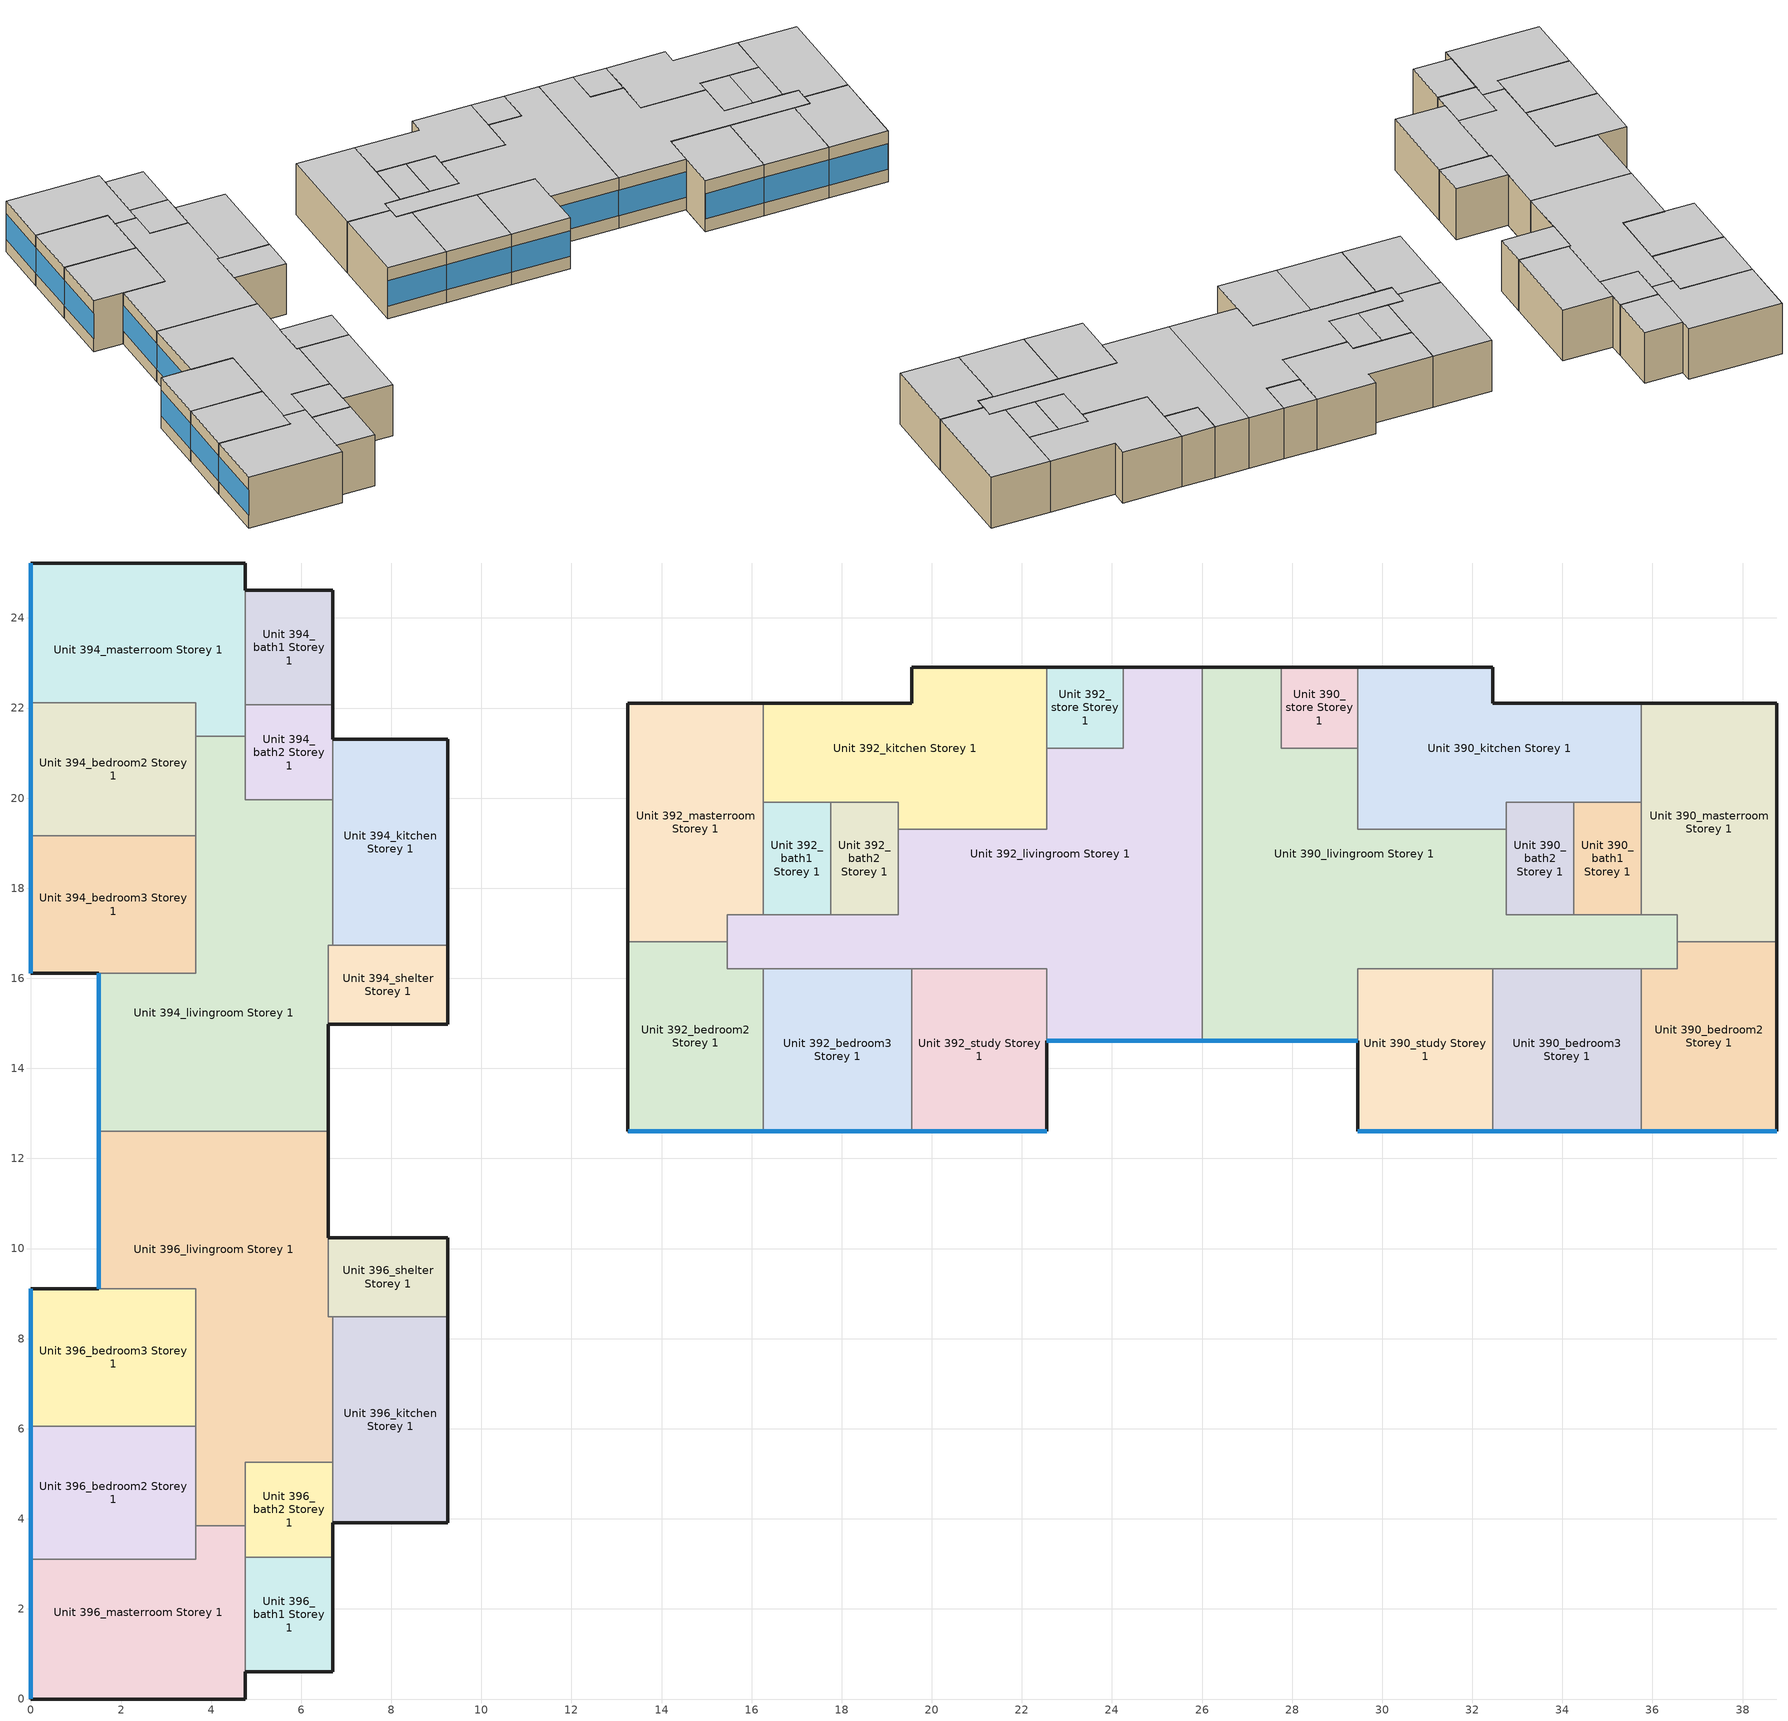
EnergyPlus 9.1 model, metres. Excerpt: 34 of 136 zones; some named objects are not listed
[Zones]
Unit 394_masterroom Storey 1
 floor adiabatic (Project Floor): 4.75,25.22 4.75,21.37 3.65,21.37 3.65,22.11 0,22.11 0,25.22 z2.8
 wall outside (Project Wall): 4.75,24.62 4.75,25.22 0,25.22 0,22.11 z2.8:5.6
 wall to Unit 394_bedroom2 Storey 1 (Project Wall): 0,22.11 3.65,22.11 3.65,21.37 z2.8:5.6
 wall to Unit 394_livingroom Storey 1 (Project Wall): 3.65,21.37 4.75,21.37 z2.8:5.6
 wall to Unit 394_bath1 Storey 1 (Project Wall): 4.75,22.07 4.75,24.62 z2.8:5.6
 wall to Unit 394_bath2 Storey 1 (Project Wall): 4.75,21.37 4.75,22.07 z2.8:5.6
 window (Project External Window): 0,25.22 0,22.12 z3.5:4.9
 ceiling adiabatic (Project Ceiling): 4.75,21.37 4.75,25.22 0,25.22 0,22.11 3.65,22.11 3.65,21.37 z5.6
Unit 394_bedroom2 Storey 1
 floor adiabatic (Project Floor): 3.65,22.11 3.65,19.16 0,19.16 0,22.11 z2.8
 wall outside (Project Wall): 0,22.11 0,19.16 z2.8:5.6
 wall to Unit 394_livingroom Storey 1 (Project Wall): 3.65,19.16 3.65,21.37 z2.8:5.6
 wall to Unit 394_bedroom3 Storey 1 (Project Wall): 0,19.16 3.65,19.16 z2.8:5.6
 window (Project External Window): 0,22.11 0,19.17 z3.5:4.9
 ceiling adiabatic (Project Ceiling): 3.65,19.16 3.65,22.11 0,22.11 0,19.16 z5.6
Unit 394_bedroom3 Storey 1
 floor adiabatic (Project Floor): 3.65,19.16 3.65,16.11 0,16.11 0,19.16 z2.8
 wall outside (Project Wall): 0,19.16 0,16.11 1.5,16.11 z2.8:5.6
 wall to Unit 394_livingroom Storey 1 (Project Wall): 1.5,16.11 3.65,16.11 3.65,19.16 z2.8:5.6
 window (Project External Window): 0,19.16 0,16.11 z3.5:4.9
 ceiling adiabatic (Project Ceiling): 3.65,16.11 3.65,19.16 0,19.16 0,16.11 z5.6
Unit 394_bath1 Storey 1
 floor adiabatic (Project Floor): 6.7,24.62 6.7,22.07 4.75,22.07 4.75,24.62 z2.8
 wall outside (Project Wall): 6.71,22.07 6.71,24.62 4.75,24.62 z2.8:5.6
 wall to Unit 394_bath2 Storey 1 (Project Wall): 4.75,22.07 6.7,22.07 z2.8:5.6
 ceiling adiabatic (Project Ceiling): 6.7,22.07 6.7,24.62 4.75,24.62 4.75,22.07 z5.6
Unit 394_shelter Storey 1
 floor adiabatic (Project Floor): 9.25,16.73 9.25,14.98 6.6,14.98 6.6,16.73 z2.8
 wall outside (Project Wall): 6.61,14.98 9.26,14.98 9.26,16.73 z2.8:5.6
 wall to Unit 394_livingroom Storey 1 (Project Wall): 6.7,16.73 6.6,16.73 / 6.61,16.73 6.61,14.98 z2.8:5.6
 wall to Unit 394_kitchen Storey 1 (Project Wall): 9.25,16.73 6.7,16.73 z2.8:5.6
 ceiling adiabatic (Project Ceiling): 9.25,14.98 9.25,16.73 6.6,16.73 6.6,14.98 z5.6
Unit 394_livingroom Storey 1
 floor adiabatic (Project Floor): 6.7,19.96 6.7,16.73 6.6,16.73 6.6,12.61 1.5,12.61 1.5,16.11 3.65,16.11 3.65,21.37 4.75,21.37 4.75,19.96 z2.8
 wall outside (Project Wall): 1.5,16.11 1.5,12.61 / 6.61,12.61 6.61,14.98 z2.8:5.6
 wall to Unit 394_bath2 Storey 1 (Project Wall): 6.7,19.96 4.75,19.96 4.75,21.37 z2.8:5.6
 wall to Unit 396_livingroom Storey 1 (Project Wall): 1.5,12.61 6.6,12.61 z2.8:5.6
 wall to Unit 394_kitchen Storey 1 (Project Wall): 6.71,16.73 6.71,19.96 z2.8:5.6
 window (Project External Window): 1.5,16.11 1.5,12.61 z3.5:4.9
 ceiling adiabatic (Project Ceiling): 6.6,12.61 6.6,16.73 6.7,16.73 6.7,19.96 4.75,19.96 4.75,21.37 3.65,21.37 3.65,16.11 1.5,16.11 1.5,12.61 z5.6
Unit 394_kitchen Storey 1
 floor adiabatic (Project Floor): 9.25,21.31 9.25,16.73 6.7,16.73 6.7,21.31 z2.8
 wall outside (Project Wall): 9.26,16.73 9.26,21.31 6.71,21.31 z2.8:5.6
 wall to Unit 394_bath2 Storey 1 (Project Wall): 6.71,21.31 6.71,19.96 z2.8:5.6
 ceiling adiabatic (Project Ceiling): 9.25,16.73 9.25,21.31 6.7,21.31 6.7,16.73 z5.6
Unit 396_masterroom Storey 1
 floor adiabatic (Project Floor): 4.75,3.85 4.75,0 0,0 0,3.1 3.65,3.1 3.65,3.85 z2.8
 wall outside (Project Wall): 0,3.1 0,0 4.75,0 4.75,0.6 z2.8:5.6
 wall to Unit 396_livingroom Storey 1 (Project Wall): 4.75,3.85 3.65,3.85 z2.8:5.6
 wall to Unit 396_bedroom2 Storey 1 (Project Wall): 3.65,3.85 3.65,3.1 0,3.1 z2.8:5.6
 wall to Unit 396_bath1 Storey 1 (Project Wall): 4.75,0.6 4.75,3.15 z2.8:5.6
 wall to Unit 396_bath2 Storey 1 (Project Wall): 4.75,3.15 4.75,3.85 z2.8:5.6
 window (Project External Window): 0,3.1 0,0 z3.5:4.9
 ceiling adiabatic (Project Ceiling): 4.75,0 4.75,3.85 3.65,3.85 3.65,3.1 0,3.1 0,0 z5.6
Unit 396_bedroom2 Storey 1
 floor adiabatic (Project Floor): 3.65,6.05 3.65,3.1 0,3.1 0,6.05 z2.8
 wall outside (Project Wall): 0,6.05 0,3.1 z2.8:5.6
 wall to Unit 396_livingroom Storey 1 (Project Wall): 3.65,3.85 3.65,6.05 z2.8:5.6
 wall to Unit 396_bedroom3 Storey 1 (Project Wall): 3.65,6.05 0,6.05 z2.8:5.6
 window (Project External Window): 0,6.05 0,3.11 z3.5:4.9
 ceiling adiabatic (Project Ceiling): 3.65,3.1 3.65,6.05 0,6.05 0,3.1 z5.6
Unit 396_bedroom3 Storey 1
 floor adiabatic (Project Floor): 3.65,9.11 3.65,6.05 0,6.05 0,9.11 z2.8
 wall outside (Project Wall): 1.5,9.11 0,9.11 0,6.05 z2.8:5.6
 wall to Unit 396_livingroom Storey 1 (Project Wall): 3.65,6.05 3.65,9.11 1.5,9.11 z2.8:5.6
 window (Project External Window): 0,9.11 0,6.06 z3.5:4.9
 ceiling adiabatic (Project Ceiling): 3.65,6.05 3.65,9.11 0,9.11 0,6.05 z5.6
Unit 396_bath1 Storey 1
 floor adiabatic (Project Floor): 6.7,3.15 6.7,0.6 4.75,0.6 4.75,3.15 z2.8
 wall outside (Project Wall): 4.75,0.6 6.71,0.6 6.71,3.15 z2.8:5.6
 wall to Unit 396_bath2 Storey 1 (Project Wall): 6.7,3.15 4.75,3.15 z2.8:5.6
 ceiling adiabatic (Project Ceiling): 6.7,0.6 6.7,3.15 4.75,3.15 4.75,0.6 z5.6
Unit 396_shelter Storey 1
 floor adiabatic (Project Floor): 9.25,10.24 9.25,8.49 6.6,8.49 6.6,10.24 z2.8
 wall outside (Project Wall): 9.26,8.49 9.26,10.24 6.61,10.24 z2.8:5.6
 wall to Unit 396_livingroom Storey 1 (Project Wall): 6.61,10.24 6.61,8.49 / 6.6,8.49 6.7,8.49 z2.8:5.6
 wall to Unit 396_kitchen Storey 1 (Project Wall): 6.7,8.49 9.25,8.49 z2.8:5.6
 ceiling adiabatic (Project Ceiling): 9.25,8.49 9.25,10.24 6.6,10.24 6.6,8.49 z5.6
Unit 396_livingroom Storey 1
 floor adiabatic (Project Floor): 6.6,12.61 6.6,8.49 6.7,8.49 6.7,5.26 4.75,5.26 4.75,3.85 3.65,3.85 3.65,9.11 1.5,9.11 1.5,12.61 z2.8
 wall outside (Project Wall): 1.5,12.61 1.5,9.11 / 6.61,10.24 6.61,12.61 z2.8:5.6
 wall to Unit 396_bath2 Storey 1 (Project Wall): 4.75,3.85 4.75,5.26 6.7,5.26 z2.8:5.6
 wall to Unit 396_kitchen Storey 1 (Project Wall): 6.71,5.26 6.71,8.49 z2.8:5.6
 window (Project External Window): 1.5,12.61 1.5,9.11 z3.5:4.9
 ceiling adiabatic (Project Ceiling): 6.7,5.26 6.7,8.49 6.6,8.49 6.6,12.61 1.5,12.61 1.5,9.11 3.65,9.11 3.65,3.85 4.75,3.85 4.75,5.26 z5.6
Unit 396_kitchen Storey 1
 floor adiabatic (Project Floor): 9.25,8.49 9.25,3.91 6.7,3.91 6.7,8.49 z2.8
 wall outside (Project Wall): 6.71,3.91 9.26,3.91 9.26,8.49 z2.8:5.6
 wall to Unit 396_bath2 Storey 1 (Project Wall): 6.71,5.26 6.71,3.91 z2.8:5.6
 ceiling adiabatic (Project Ceiling): 9.25,3.91 9.25,8.49 6.7,8.49 6.7,3.91 z5.6
Unit 392_masterroom Storey 1
 floor adiabatic (Project Floor): 16.25,22.11 16.25,17.41 15.45,17.41 15.45,16.81 13.25,16.81 13.25,22.11 z2.8
 wall outside (Project Wall): 16.25,22.11 13.26,22.11 13.26,16.81 z2.8:5.6
 wall to Unit 392_bedroom2 Storey 1 (Project Wall): 13.25,16.81 15.45,16.81 z2.8:5.6
 wall to Unit 392_livingroom Storey 1 (Project Wall): 15.46,16.81 15.46,17.41 / 15.45,17.41 16.25,17.41 z2.8:5.6
 wall to Unit 392_bath1 Storey 1 (Project Wall): 16.25,17.41 16.25,19.91 z2.8:5.6
 wall to Unit 392_kitchen Storey 1 (Project Wall): 16.25,19.91 16.25,22.11 z2.8:5.6
 ceiling adiabatic (Project Ceiling): 16.25,17.41 16.25,22.11 13.25,22.11 13.25,16.81 15.45,16.81 15.45,17.41 z5.6
Unit 392_bedroom2 Storey 1
 floor adiabatic (Project Floor): 16.25,16.21 16.25,12.61 13.25,12.61 13.25,16.81 15.45,16.81 15.45,16.21 z2.8
 wall outside (Project Wall): 13.26,16.81 13.26,12.61 16.25,12.61 z2.8:5.6
 wall to Unit 392_bedroom3 Storey 1 (Project Wall): 16.25,12.61 16.25,16.21 z2.8:5.6
 wall to Unit 392_livingroom Storey 1 (Project Wall): 16.25,16.21 15.45,16.21 / 15.46,16.21 15.46,16.81 z2.8:5.6
 window (Project External Window): 13.26,12.61 16.25,12.61 z3.5:4.9
 ceiling adiabatic (Project Ceiling): 16.25,12.61 16.25,16.21 15.45,16.21 15.45,16.81 13.25,16.81 13.25,12.61 z5.6
Unit 392_bedroom3 Storey 1
 floor adiabatic (Project Floor): 19.55,16.21 19.55,12.61 16.25,12.61 16.25,16.21 z2.8
 wall outside (Project Wall): 16.25,12.61 19.55,12.61 z2.8:5.6
 wall to Unit 392_livingroom Storey 1 (Project Wall): 19.55,16.21 16.25,16.21 z2.8:5.6
 wall to Unit 392_study Storey 1 (Project Wall): 19.55,12.61 19.55,16.21 z2.8:5.6
 window (Project External Window): 16.26,12.61 19.55,12.61 z3.5:4.9
 ceiling adiabatic (Project Ceiling): 19.55,12.61 19.55,16.21 16.25,16.21 16.25,12.61 z5.6
Unit 392_study Storey 1
 floor adiabatic (Project Floor): 22.55,16.21 22.55,12.61 19.55,12.61 19.55,16.21 z2.8
 wall outside (Project Wall): 19.55,12.61 22.55,12.61 22.55,14.61 z2.8:5.6
 wall to Unit 392_livingroom Storey 1 (Project Wall): 22.55,14.61 22.55,16.21 19.55,16.21 z2.8:5.6
 window (Project External Window): 19.56,12.61 22.55,12.61 z3.5:4.9
 ceiling adiabatic (Project Ceiling): 22.55,12.61 22.55,16.21 19.55,16.21 19.55,12.61 z5.6
Unit 392_livingroom Storey 1
 floor adiabatic (Project Floor): 26,22.91 26,14.61 22.55,14.61 22.55,16.21 15.45,16.21 15.45,17.41 19.25,17.41 19.25,19.31 22.55,19.31 22.55,21.11 24.25,21.11 24.25,22.91 z2.8
 wall outside (Project Wall): 26,22.91 24.25,22.91 / 22.55,14.61 26,14.61 z2.8:5.6
 wall to Unit 392_bath1 Storey 1 (Project Wall): 17.75,17.41 16.25,17.41 z2.8:5.6
 wall to Unit 392_bath2 Storey 1 (Project Wall): 19.25,19.31 19.25,17.41 17.75,17.41 z2.8:5.6
 wall to Unit 392_store Storey 1 (Project Wall): 24.25,22.91 24.25,21.11 22.55,21.11 z2.8:5.6
 wall to Unit 392_kitchen Storey 1 (Project Wall): 22.55,21.11 22.55,19.31 19.25,19.31 z2.8:5.6
 wall to Unit 390_livingroom Storey 1 (Project Wall): 26,14.61 26,22.91 z2.8:5.6
 window (Project External Window): 22.56,14.61 26,14.61 z3.5:4.9
 ceiling adiabatic (Project Ceiling): 26,14.61 26,22.91 24.25,22.91 24.25,21.11 22.55,21.11 22.55,19.31 19.25,19.31 19.25,17.41 15.45,17.41 15.45,16.21 22.55,16.21 22.55,14.61 z5.6
Unit 392_kitchen Storey 1
 floor adiabatic (Project Floor): 22.55,22.91 22.55,19.31 19.25,19.31 19.25,19.91 16.25,19.91 16.25,22.11 19.55,22.11 19.55,22.91 z2.8
 wall outside (Project Wall): 22.55,22.91 19.55,22.91 19.55,22.11 16.25,22.11 z2.8:5.6
 wall to Unit 392_bath1 Storey 1 (Project Wall): 16.25,19.91 17.75,19.91 z2.8:5.6
 wall to Unit 392_bath2 Storey 1 (Project Wall): 17.75,19.91 19.25,19.91 19.25,19.31 z2.8:5.6
 wall to Unit 392_store Storey 1 (Project Wall): 22.55,21.11 22.55,22.91 z2.8:5.6
 ceiling adiabatic (Project Ceiling): 22.55,19.31 22.55,22.91 19.55,22.91 19.55,22.11 16.25,22.11 16.25,19.91 19.25,19.91 19.25,19.31 z5.6
Unit 392_store Storey 1
 floor adiabatic (Project Floor): 24.25,22.91 24.25,21.11 22.55,21.11 22.55,22.91 z2.8
 wall outside (Project Wall): 24.25,22.91 22.55,22.91 z2.8:5.6
 ceiling adiabatic (Project Ceiling): 24.25,21.11 24.25,22.91 22.55,22.91 22.55,21.11 z5.6
Unit 390_masterroom Storey 1
 floor adiabatic (Project Floor): 38.75,22.11 38.75,16.81 36.55,16.81 36.55,17.41 35.75,17.41 35.75,22.11 z2.8
 wall outside (Project Wall): 38.76,16.81 38.76,22.11 35.76,22.11 z2.8:5.6
 wall to Unit 390_bath1 Storey 1 (Project Wall): 35.76,19.91 35.76,17.41 z2.8:5.6
 wall to Unit 390_kitchen Storey 1 (Project Wall): 35.76,22.11 35.76,19.91 z2.8:5.6
 wall to Unit 390_livingroom Storey 1 (Project Wall): 35.75,17.41 36.55,17.41 36.55,16.81 z2.8:5.6
 wall to Unit 390_bedroom2 Storey 1 (Project Wall): 36.55,16.81 38.75,16.81 z2.8:5.6
 ceiling adiabatic (Project Ceiling): 38.75,16.81 38.75,22.11 35.75,22.11 35.75,17.41 36.55,17.41 36.55,16.81 z5.6
Unit 390_bedroom2 Storey 1
 floor adiabatic (Project Floor): 38.75,16.81 38.75,12.61 35.75,12.61 35.75,16.21 36.55,16.21 36.55,16.81 z2.8
 wall outside (Project Wall): 35.76,12.61 38.76,12.61 38.76,16.81 z2.8:5.6
 wall to Unit 390_livingroom Storey 1 (Project Wall): 36.55,16.81 36.55,16.21 35.75,16.21 z2.8:5.6
 wall to Unit 390_bedroom3 Storey 1 (Project Wall): 35.76,16.21 35.76,12.61 z2.8:5.6
 window (Project External Window): 35.76,12.61 38.75,12.61 z3.5:4.9
 ceiling adiabatic (Project Ceiling): 38.75,12.61 38.75,16.81 36.55,16.81 36.55,16.21 35.75,16.21 35.75,12.61 z5.6
Unit 390_bedroom3 Storey 1
 floor adiabatic (Project Floor): 35.75,16.21 35.75,12.61 32.45,12.61 32.45,16.21 z2.8
 wall outside (Project Wall): 32.45,12.61 35.76,12.61 z2.8:5.6
 wall to Unit 390_livingroom Storey 1 (Project Wall): 35.75,16.21 32.45,16.21 z2.8:5.6
 wall to Unit 390_study Storey 1 (Project Wall): 32.45,16.21 32.45,12.61 z2.8:5.6
 window (Project External Window): 32.46,12.61 35.75,12.61 z3.5:4.9
 ceiling adiabatic (Project Ceiling): 35.75,12.61 35.75,16.21 32.45,16.21 32.45,12.61 z5.6
Unit 390_study Storey 1
 floor adiabatic (Project Floor): 32.45,16.21 32.45,12.61 29.45,12.61 29.45,16.21 z2.8
 wall outside (Project Wall): 29.45,14.61 29.45,12.61 32.45,12.61 z2.8:5.6
 wall to Unit 390_livingroom Storey 1 (Project Wall): 32.45,16.21 29.45,16.21 29.45,14.61 z2.8:5.6
 window (Project External Window): 29.46,12.61 32.45,12.61 z3.5:4.9
 ceiling adiabatic (Project Ceiling): 32.45,12.61 32.45,16.21 29.45,16.21 29.45,12.61 z5.6
Unit 390_livingroom Storey 1
 floor adiabatic (Project Floor): 32.75,19.31 32.75,17.41 36.55,17.41 36.55,16.21 29.45,16.21 29.45,14.61 26,14.61 26,22.91 27.75,22.91 27.75,21.11 29.45,21.11 29.45,19.31 z2.8
 wall outside (Project Wall): 27.75,22.91 26,22.91 / 26,14.61 29.45,14.61 z2.8:5.6
 wall to Unit 390_bath1 Storey 1 (Project Wall): 35.75,17.41 34.25,17.41 z2.8:5.6
 wall to Unit 390_bath2 Storey 1 (Project Wall): 34.25,17.41 32.75,17.41 / 32.76,17.41 32.76,19.31 z2.8:5.6
 wall to Unit 390_kitchen Storey 1 (Project Wall): 32.75,19.31 29.45,19.31 29.45,21.11 z2.8:5.6
 wall to Unit 390_store Storey 1 (Project Wall): 29.45,21.11 27.75,21.11 27.75,22.91 z2.8:5.6
 window (Project External Window): 26.01,14.61 29.45,14.61 z3.5:4.9
 ceiling adiabatic (Project Ceiling): 36.55,16.21 36.55,17.41 32.75,17.41 32.75,19.31 29.45,19.31 29.45,21.11 27.75,21.11 27.75,22.91 26,22.91 26,14.61 29.45,14.61 29.45,16.21 z5.6
Unit 390_kitchen Storey 1
 floor adiabatic (Project Floor): 35.75,22.11 35.75,19.91 32.75,19.91 32.75,19.31 29.45,19.31 29.45,22.91 32.45,22.91 32.45,22.11 z2.8
 wall outside (Project Wall): 35.76,22.11 32.45,22.11 32.45,22.91 29.45,22.91 z2.8:5.6
 wall to Unit 390_bath1 Storey 1 (Project Wall): 34.25,19.91 35.75,19.91 z2.8:5.6
 wall to Unit 390_bath2 Storey 1 (Project Wall): 32.75,19.91 34.25,19.91 / 32.76,19.31 32.76,19.91 z2.8:5.6
 wall to Unit 390_store Storey 1 (Project Wall): 29.45,22.91 29.45,21.11 z2.8:5.6
 ceiling adiabatic (Project Ceiling): 35.75,19.91 35.75,22.11 32.45,22.11 32.45,22.91 29.45,22.91 29.45,19.31 32.75,19.31 32.75,19.91 z5.6
Unit 390_store Storey 1
 floor adiabatic (Project Floor): 29.45,22.91 29.45,21.11 27.75,21.11 27.75,22.91 z2.8
 wall outside (Project Wall): 29.45,22.91 27.75,22.91 z2.8:5.6
 ceiling adiabatic (Project Ceiling): 29.45,21.11 29.45,22.91 27.75,22.91 27.75,21.11 z5.6
Unit 394_bath2 Storey 1
 floor adiabatic (Project Floor): 6.7,22.07 6.7,19.96 4.75,19.96 4.75,22.07 z2.8
 wall outside (Project Wall): 6.71,21.31 6.71,22.07 z2.8:5.6
 ceiling adiabatic (Project Ceiling): 6.7,19.96 6.7,22.07 4.75,22.07 4.75,19.96 z5.6
Unit 396_bath2 Storey 1
 floor adiabatic (Project Floor): 6.7,5.26 6.7,3.15 4.75,3.15 4.75,5.26 z2.8
 wall outside (Project Wall): 6.71,3.15 6.71,3.91 z2.8:5.6
 ceiling adiabatic (Project Ceiling): 6.7,3.15 6.7,5.26 4.75,5.26 4.75,3.15 z5.6
Unit 392_bath1 Storey 1
 floor adiabatic (Project Floor): 17.75,19.91 17.75,17.41 16.25,17.41 16.25,19.91 z2.8
 wall to Unit 392_bath2 Storey 1 (Project Wall): 17.75,17.41 17.75,19.91 z2.8:5.6
 ceiling adiabatic (Project Ceiling): 17.75,17.41 17.75,19.91 16.25,19.91 16.25,17.41 z5.6
Unit 392_bath2 Storey 1
 floor adiabatic (Project Floor): 19.25,19.91 19.25,17.41 17.75,17.41 17.75,19.91 z2.8
 ceiling adiabatic (Project Ceiling): 19.25,17.41 19.25,19.91 17.75,19.91 17.75,17.41 z5.6
Unit 390_bath1 Storey 1
 floor adiabatic (Project Floor): 35.75,19.91 35.75,17.41 34.25,17.41 34.25,19.91 z2.8
 wall to Unit 390_bath2 Storey 1 (Project Wall): 34.26,19.91 34.26,17.41 z2.8:5.6
 ceiling adiabatic (Project Ceiling): 35.75,17.41 35.75,19.91 34.25,19.91 34.25,17.41 z5.6
Unit 390_bath2 Storey 1
 floor adiabatic (Project Floor): 34.25,19.91 34.25,17.41 32.75,17.41 32.75,19.91 z2.8
 ceiling adiabatic (Project Ceiling): 34.25,17.41 34.25,19.91 32.75,19.91 32.75,17.41 z5.6
[Building]
One Precinct: North Axis=0; Terrain=City; Loads Convergence Tolerance Value=0.04; Temperature Convergence Tolerance Value=0.4; Solar Distribution=FullInteriorAndExterior; Maximum Number of Warmup Days=25; Minimum Number of Warmup Days=6
[Site:Location]
SGP_Singapore.486980_IWEC: Latitude=1.37; Longitude=103.98; Time Zone=8; Elevation=16
[MATERIAL] Roughness=MediumRough
Name | Thickness | Conductivity | Density | Specific Heat | Thermal Absorptance | Solar Absorptance | Visible Absorptance
ConcreteWall | 0.15 | 0.8 | 2400 | 880 | 0.85 | 0.79 | 0.79
Greenwall | 0.079 | 2.5 | 1293 | 853 | 0.98 | 0.75 | 0.75
[WindowMaterial:SimpleGlazingSystem]
SingleGlazingEuroGrey: UFactor=5.93; Solar Heat Gain Coefficient=0.62; Visible Transmittance=0.495
[Construction]
Project Wall: Greenwall
Project Floor; Project Ceiling: ConcreteWall
Project External Window: SingleGlazingEuroGrey
[ZONE] Type=1; Multiplier=1; Ceiling Height=autocalculate; Volume=autocalculate; Floor Area=autocalculate; Part of Total Floor Area=Yes
Unit 394_masterroom Storey 1; Unit 394_bedroom2 Storey 1; Unit 394_bedroom3 Storey 1; Unit 394_bath1 Storey 1; Unit 394_bath2 Storey 1; Unit 394_shelter Storey 1; Unit 394_livingroom Storey 1; Unit 394_kitchen Storey 1; Unit 396_masterroom Storey 1; Unit 396_bedroom2 Storey 1; Unit 396_bedroom3 Storey 1; Unit 396_bath1 Storey 1; Unit 396_bath2 Storey 1; Unit 396_shelter Storey 1; Unit 396_livingroom Storey 1; Unit 396_kitchen Storey 1; Unit 392_masterroom Storey 1; Unit 392_bedroom2 Storey 1; Unit 392_bedroom3 Storey 1; Unit 392_study Storey 1; Unit 392_bath1 Storey 1; Unit 392_bath2 Storey 1; Unit 392_livingroom Storey 1; Unit 392_kitchen Storey 1; Unit 392_store Storey 1; Unit 390_masterroom Storey 1; Unit 390_bedroom2 Storey 1; Unit 390_bedroom3 Storey 1; Unit 390_study Storey 1; Unit 390_bath1 Storey 1; Unit 390_bath2 Storey 1; Unit 390_livingroom Storey 1; Unit 390_kitchen Storey 1; Unit 390_store Storey 1
[ZONEINFILTRATION:DESIGNFLOWRATE] Design Flow Rate Calculation Method=AirChanges/Hour; Constant Term Coefficient=1; Temperature Term Coefficient=0; Velocity Term Coefficient=0; Velocity Squared Term Coefficient=0
Name | Zone or ZoneList | Schedule | Air Changes per Hour
Unit 394_masterroom Storey 1 Infiltration | Unit 394_masterroom Storey 1 | Always On | 0.2
Unit 394_bedroom2 Storey 1 Infiltration | Unit 394_bedroom2 Storey 1 | Always On | 0.2
Unit 394_bedroom3 Storey 1 Infiltration | Unit 394_bedroom3 Storey 1 | Always On | 0.2
Unit 394_bath1 Storey 1 Infiltration | Unit 394_bath1 Storey 1 | Always On | 1
Unit 394_bath2 Storey 1 Infiltration | Unit 394_bath2 Storey 1 | Always On | 1
Unit 394_shelter Storey 1 Infiltration | Unit 394_shelter Storey 1 | Always On | 1
Unit 394_livingroom Storey 1 Infiltration | Unit 394_livingroom Storey 1 | Living_Infiltration_AirCon | 1
Unit 394_kitchen Storey 1 Infiltration | Unit 394_kitchen Storey 1 | Always On | 1
Unit 396_masterroom Storey 1 Infiltration | Unit 396_masterroom Storey 1 | Always On | 0.2
Unit 396_bedroom2 Storey 1 Infiltration | Unit 396_bedroom2 Storey 1 | Always On | 0.2
Unit 396_bedroom3 Storey 1 Infiltration | Unit 396_bedroom3 Storey 1 | Always On | 0.2
Unit 396_bath1 Storey 1 Infiltration | Unit 396_bath1 Storey 1 | Always On | 1
Unit 396_bath2 Storey 1 Infiltration | Unit 396_bath2 Storey 1 | Always On | 1
Unit 396_shelter Storey 1 Infiltration | Unit 396_shelter Storey 1 | Always On | 1
Unit 396_livingroom Storey 1 Infiltration | Unit 396_livingroom Storey 1 | Living_Infiltration_AirCon | 1
Unit 396_kitchen Storey 1 Infiltration | Unit 396_kitchen Storey 1 | Always On | 1
Unit 392_masterroom Storey 1 Infiltration | Unit 392_masterroom Storey 1 | Always On | 0.2
Unit 392_bedroom2 Storey 1 Infiltration | Unit 392_bedroom2 Storey 1 | Always On | 0.2
Unit 392_bedroom3 Storey 1 Infiltration | Unit 392_bedroom3 Storey 1 | Always On | 0.2
Unit 392_study Storey 1 Infiltration | Unit 392_study Storey 1 | Always On | 1
Unit 392_bath1 Storey 1 Infiltration | Unit 392_bath1 Storey 1 | Always On | 1
Unit 392_bath2 Storey 1 Infiltration | Unit 392_bath2 Storey 1 | Always On | 1
Unit 392_livingroom Storey 1 Infiltration | Unit 392_livingroom Storey 1 | Living_Infiltration_AirCon | 1
Unit 392_kitchen Storey 1 Infiltration | Unit 392_kitchen Storey 1 | Always On | 1
Unit 392_store Storey 1 Infiltration | Unit 392_store Storey 1 | Always On | 1
Unit 390_masterroom Storey 1 Infiltration | Unit 390_masterroom Storey 1 | Always On | 0.2
Unit 390_bedroom2 Storey 1 Infiltration | Unit 390_bedroom2 Storey 1 | Always On | 0.2
Unit 390_bedroom3 Storey 1 Infiltration | Unit 390_bedroom3 Storey 1 | Always On | 0.2
Unit 390_study Storey 1 Infiltration | Unit 390_study Storey 1 | Always On | 1
Unit 390_bath1 Storey 1 Infiltration | Unit 390_bath1 Storey 1 | Always On | 1
Unit 390_bath2 Storey 1 Infiltration | Unit 390_bath2 Storey 1 | Always On | 1
Unit 390_livingroom Storey 1 Infiltration | Unit 390_livingroom Storey 1 | Living_Infiltration_AirCon | 1
Unit 390_kitchen Storey 1 Infiltration | Unit 390_kitchen Storey 1 | Always On | 1
Unit 390_store Storey 1 Infiltration | Unit 390_store Storey 1 | Always On | 1
[HVACTEMPLATE:ZONE:IDEALLOADSAIRSYSTEM] Template Thermostat=Zone Stat; System Availability Schedule=AirCon_normal; Maximum Heating Supply Air Temperature=50; Minimum Cooling Supply Air Temperature=13; Maximum Heating Supply Air Humidity Ratio=0.0156; Minimum Cooling Supply Air Humidity Ratio=0.0077; Heating Limit=NoLimit; Cooling Limit=NoLimit; Heating Availability Schedule=Always Off; Cooling Availability Schedule=AirCon_normal; Dehumidification Control Type=Humidistat; Cooling Sensible Heat Ratio=0.7; Dehumidification Setpoint=60; Humidification Control Type=None; Outdoor Air Method=None; Outdoor Air Flow Rate per Person=0.00944; Outdoor Air Flow Rate per Zone Floor Area=0; Outdoor Air Flow Rate per Zone=0; Demand Controlled Ventilation Type=None; Outdoor Air Economizer Type=NoEconomizer; Heat Recovery Type=None; Sensible Heat Recovery Effectiveness=0.7; Latent Heat Recovery Effectiveness=0.65
Unit 394_masterroom Storey 1; Unit 394_bedroom2 Storey 1; Unit 394_bedroom3 Storey 1; Unit 394_livingroom Storey 1; Unit 396_masterroom Storey 1; Unit 396_bedroom2 Storey 1; Unit 396_bedroom3 Storey 1; Unit 396_livingroom Storey 1; Unit 392_masterroom Storey 1; Unit 392_bedroom2 Storey 1; Unit 392_bedroom3 Storey 1; Unit 392_livingroom Storey 1; Unit 390_masterroom Storey 1; Unit 390_bedroom2 Storey 1; Unit 390_bedroom3 Storey 1; Unit 390_livingroom Storey 1
[Schedule:Compact]
Always On: Through: 12/31, For: AllDays, Until: 24:00, 1
Always Off: Through: 12/31, For: AllDays, Until: 24:00, 0
AirCon_normal: Through: 31 Dec, For: AllDays, Until: 07:00, 1, Until: 22:00, 0, Until: 24:00, 1
[SCHEDULE:COMPACT]
Living_Infiltration_AirCon: Through: 12/31, For: AllDays, Until: 07:00, 0.2, Until: 22:00, 1, Until: 24:00, 0.2
